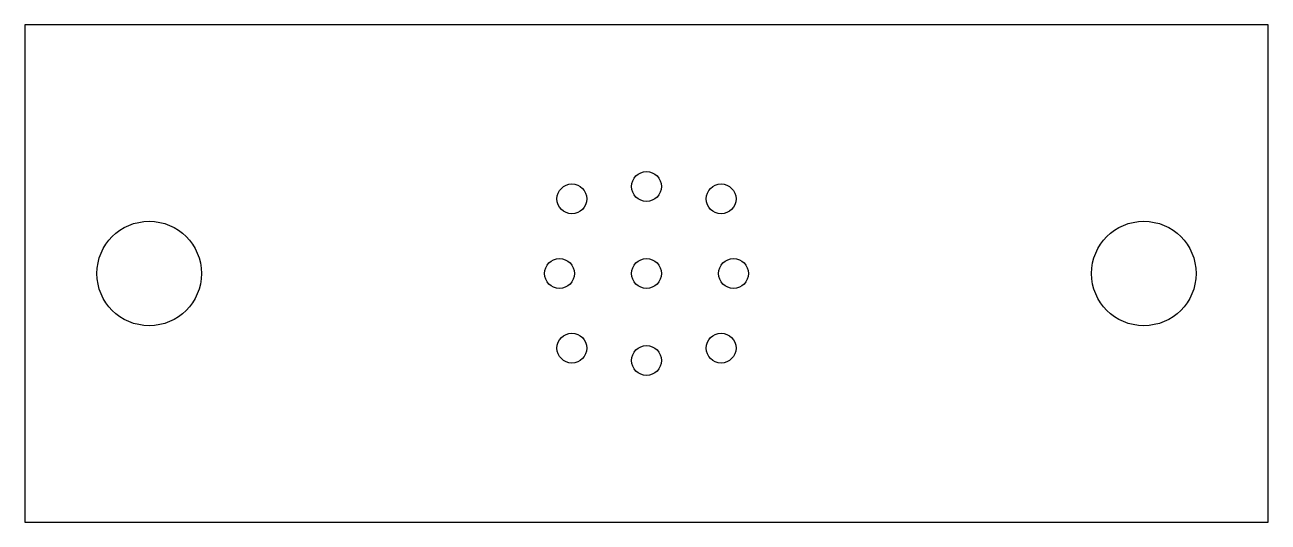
# Model space of a CAD drawing. Extents: x 0 to 50, y 0 to 20.
import ezdxf

# ---------------------------------------------------------------- set-up
doc = ezdxf.new("R2010")
doc.units = 0
doc.header["$MEASUREMENT"] = 0
doc.layers.add('Sketch', color=7, linetype='CONTINUOUS')

msp = doc.modelspace()

# ---------------------------------------------------------------- linework, layer by layer
at = {"layer": 'Sketch'}
for p, q in [((50, 20), (0, 20)), ((0, 20), (0, 0)), ((50, 0), (50, 20)), ((0, 0), (50, 0))]:
    msp.add_line(p, q, dxfattribs=at)
for centre, radius in [((25, 13.5), 0.6), ((22, 13), 0.6), ((28, 13), 0.6), ((5, 10), 2.1), ((45, 10), 2.1), ((21.5, 10), 0.6), ((25, 10), 0.6), ((28.5, 10), 0.6), ((22, 7), 0.6), ((28, 7), 0.6), ((25, 6.5), 0.6)]:
    msp.add_circle(centre, radius, dxfattribs=at)

doc.saveas('drawing.dxf')
